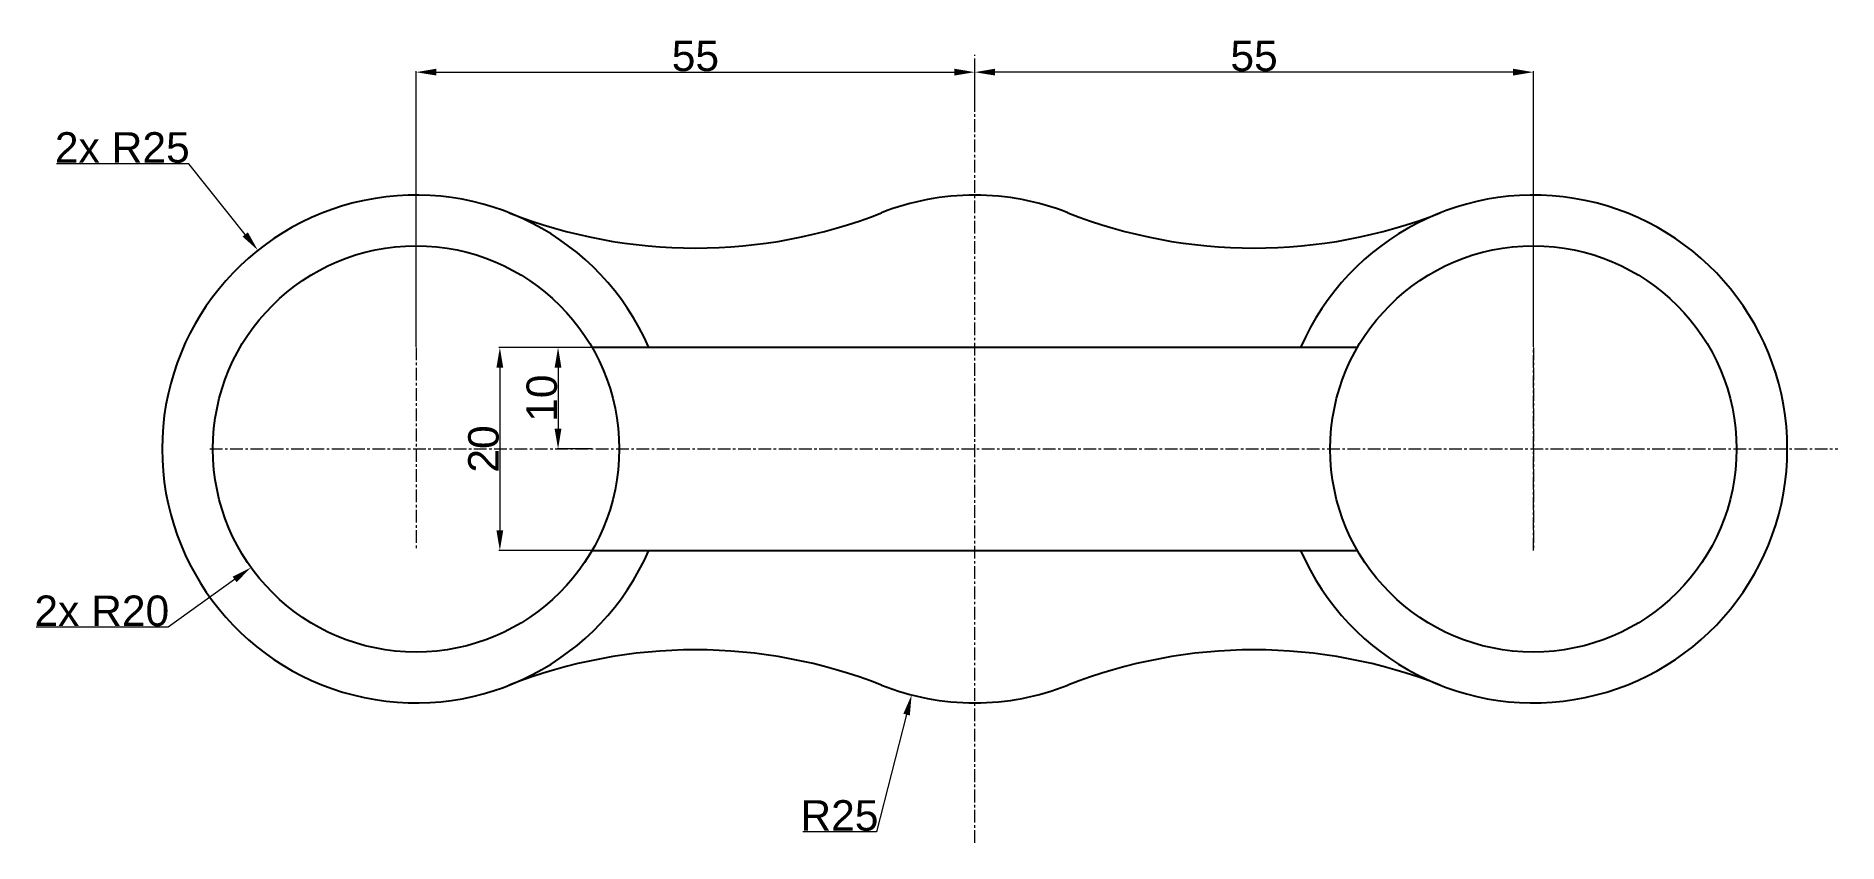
# Model space of a CAD drawing. Header units: millimetres. Extents: x -92 to 85, y -39 to 41.
import ezdxf

# ---------------------------------------------------------------- set-up
doc = ezdxf.new("R2010")
doc.units = ezdxf.units.MM
doc.header["$MEASUREMENT"] = 0
doc.linetypes.add('CENTER', pattern=[2, 1.25, -0.25, 0.25, -0.25])
doc.layers.add('AM_5', color=3, linetype='Continuous', lineweight=15)
doc.layers.add('AM_7', color=4, linetype='CENTER', lineweight=15)
doc.styles.get("Standard").update_dxf_attribs({"font": 'arial.ttf'})
doc.dimstyles.new('AM_ANSI$0', dxfattribs={"dimtxt": 3, "dimasz": 2, "dimexe": 0.1, "dimexo": 0.05, "dimgap": 0.06, "dimtad": 1, "dimtoh": 1, "dimdec": 3, "dimzin": 9, "dimdsep": 46, "dimtxsty": 'Standard', "dimcen": 0, "dimclrd": 256, "dimclre": 256, "dimclrt": 2, "dimadec": 0, "dimazin": 2, "dimtp": 0.1, "dimtm": 0.1, "dimtfac": 0.71, "dimtdec": 3, "dimtofl": 0, "dimtmove": 0, "dimatfit": 3, "dimfxl": 1, "dimtolj": 1, "dimtzin": 7, "dimlwd": -1, "dimlwe": -1, "dimarcsym": 1})
doc.dimstyles.new('AM_ANSI$4', dxfattribs={"dimtxt": 3, "dimasz": 2, "dimexe": 0.1, "dimexo": 0.05, "dimgap": 0.06, "dimtad": 1, "dimtoh": 1, "dimdec": 3, "dimzin": 9, "dimdsep": 46, "dimtxsty": 'Standard', "dimcen": 0, "dimclrd": 256, "dimclre": 256, "dimclrt": 2, "dimadec": 0, "dimazin": 2, "dimtp": 0.1, "dimtm": 0.1, "dimtfac": 0.71, "dimtdec": 3, "dimtofl": 0, "dimtmove": 0, "dimatfit": 0, "dimfxl": 1, "dimtolj": 1, "dimtzin": 7, "dimlwd": -1, "dimlwe": -1, "dimarcsym": 1})

# ---------------------------------------------------------------- blocks, each defined once
blk = doc.blocks.new('*D5')
at = {"layer": 'AM_5', "transparency": 16777216}
for p, q in [((-55, 10.05), (-55, 37.2)), ((-53, 37.1), (-2, 37.1)), ((0, 34.89), (0, 37.2))]:
    blk.add_line(p, q, dxfattribs=at)
for points in [[(-53, 37.44), (-53, 36.77), (-55, 37.1)], [(-2, 37.44), (-2, 36.77), (0, 37.1)]]:
    blk.add_solid(points, dxfattribs=at)
at = {"layer": 'Defpoints', "color": 0, "transparency": 16777216}
for p in [(0, 37.1), (0, 34.84), (-55, 10)]:
    blk.add_point(p, dxfattribs=at)
at = {"layer": 'AM_5', "color": 2, "transparency": 16777216, "insert": (-27.5, 38.69), "char_height": 3, "attachment_point": 5}
blk.add_mtext('\\A1;55', dxfattribs=at)
blk = doc.blocks.new('*D7')
at = {"layer": 'AM_5', "transparency": 16777216}
for p, q in [((0, 33.98), (0, 37.2)), ((53, 37.1), (2, 37.1)), ((55, 10.05), (55, 37.2))]:
    blk.add_line(p, q, dxfattribs=at)
for points in [[(2, 37.44), (2, 36.77), (0, 37.1)], [(53, 37.44), (53, 36.77), (55, 37.1)]]:
    blk.add_solid(points, dxfattribs=at)
at = {"layer": 'Defpoints', "color": 0, "transparency": 16777216}
for p in [(0, 37.1), (0, 33.93), (55, 10)]:
    blk.add_point(p, dxfattribs=at)
at = {"layer": 'AM_5', "color": 2, "transparency": 16777216, "insert": (27.5, 38.69), "char_height": 3, "attachment_point": 5}
blk.add_mtext('\\A1;55', dxfattribs=at)
blk = doc.blocks.new('*D8')
at = {"layer": 'AM_5', "transparency": 16777216}
for p, q in [((-37.73, 10), (-46.85, 10)), ((-46.75, 8), (-46.75, -8)), ((-37.73, -10), (-46.85, -10))]:
    blk.add_line(p, q, dxfattribs=at)
for points in [[(-47.09, 8), (-46.42, 8), (-46.75, 10)], [(-47.09, -8), (-46.42, -8), (-46.75, -10)]]:
    blk.add_solid(points, dxfattribs=at)
at = {"layer": 'Defpoints', "color": 0, "transparency": 16777216}
for p in [(-37.68, 10), (-46.75, -10), (-37.68, -10)]:
    blk.add_point(p, dxfattribs=at)
at = {"layer": 'AM_5', "color": 2, "transparency": 16777216, "insert": (-48.35, 0), "char_height": 3, "attachment_point": 5, "rotation": 90}
blk.add_mtext('\\A1;20', dxfattribs=at)
blk = doc.blocks.new('*D9')
at = {"layer": 'AM_5', "transparency": 16777216}
for p, q in [((-37.73, 10), (-41.12, 10)), ((-41.02, 8), (-41.02, 2)), ((-37.73, 0), (-41.12, 0))]:
    blk.add_line(p, q, dxfattribs=at)
for points in [[(-41.36, 8), (-40.69, 8), (-41.02, 10)], [(-41.36, 2), (-40.69, 2), (-41.02, 0)]]:
    blk.add_solid(points, dxfattribs=at)
at = {"layer": 'Defpoints', "color": 0, "transparency": 16777216}
for p in [(-37.68, 10), (-37.68, 0), (-41.02, 0)]:
    blk.add_point(p, dxfattribs=at)
at = {"layer": 'AM_5', "color": 2, "transparency": 16777216, "insert": (-42.61, 5), "char_height": 3, "attachment_point": 5, "rotation": 90}
blk.add_mtext('\\A1;10', dxfattribs=at)
blk = doc.blocks.new('*D10')
at = {"layer": 'AM_5', "transparency": 16777216}
for p, q in [((-77.36, 28.08), (-90.41, 28.08)), ((-71.82, 21.12), (-77.36, 28.08))]:
    blk.add_line(p, q, dxfattribs=at)
blk.add_solid([(-71.56, 21.33), (-72.08, 20.91), (-70.57, 19.56)], dxfattribs=at)
at = {"layer": 'Defpoints', "color": 0, "transparency": 16777216}
for p in [(-70.57, 19.56), (-55, 0)]:
    blk.add_point(p, dxfattribs=at)
at = {"layer": 'AM_5', "color": 2, "transparency": 16777216, "insert": (-83.92, 29.67), "char_height": 3, "attachment_point": 5}
blk.add_mtext('\\A1;2x R25', dxfattribs=at)
blk = doc.blocks.new('*D11')
at = {"layer": 'AM_5', "transparency": 16777216}
for p, q in [((-72.86, -12.84), (-79.4, -17.54)), ((-79.4, -17.54), (-92.41, -17.54))]:
    blk.add_line(p, q, dxfattribs=at)
blk.add_solid([(-73.06, -12.57), (-72.67, -13.11), (-71.24, -11.67)], dxfattribs=at)
at = {"layer": 'Defpoints', "color": 0, "transparency": 16777216}
for p in [(-55, 0), (-71.24, -11.67)]:
    blk.add_point(p, dxfattribs=at)
at = {"layer": 'AM_5', "color": 2, "transparency": 16777216, "insert": (-85.94, -15.95), "char_height": 3, "attachment_point": 5}
blk.add_mtext('\\A1;2x R20', dxfattribs=at)
blk = doc.blocks.new('*D12')
at = {"layer": 'AM_5', "transparency": 16777216}
for p, q in [((-6.71, -26.15), (-9.67, -37.69)), ((-9.67, -37.69), (-16.92, -37.69))]:
    blk.add_line(p, q, dxfattribs=at)
blk.add_solid([(-7.03, -26.07), (-6.39, -26.24), (-6.21, -24.22)], dxfattribs=at)
at = {"layer": 'Defpoints', "color": 0, "transparency": 16777216}
for p in [(0, 0), (-6.21, -24.22)]:
    blk.add_point(p, dxfattribs=at)
at = {"layer": 'AM_5', "color": 2, "transparency": 16777216, "insert": (-13.32, -36.1), "char_height": 3, "attachment_point": 5}
blk.add_mtext('\\A1;R25', dxfattribs=at)

msp = doc.modelspace()

# ---------------------------------------------------------------- linework, layer by layer
for p, q in [((37.6795, 10), (-37.6795, 10)), ((-37.6795, -10), (37.6795, -10))]:
    msp.add_line(p, q)
for centre in [(-55, 0), (55, 0)]:
    msp.add_circle(centre, 20)
for centre, radius, start, end in [((-55, 0), 25, 23.578178, 336.421822), ((0, 0), 25, 90, 111.510188), ((0, 0), 25, 68.489812, 90), ((55, 0), 25, 203.578178, 156.421822), ((-27.5, 69.7764), 50, 248.489812, 291.510188), ((27.5, 69.7764), 50, 248.489812, 291.510188), ((-27.5, -69.7764), 50, 68.489812, 111.510188), ((27.5, -69.7764), 50, 68.489812, 111.510188), ((0, 0), 25, 248.489812, 270), ((0, 0), 25, 270, 291.510188)]:
    msp.add_arc(centre, radius, start, end)
at = {"layer": 'AM_7'}
for p, q in [((0, -38.7922), (0, 38.7922)), ((-55, 10), (-55, -10)), ((55, -10), (55, 10)), ((55, 10), (55, -10)), ((-75.3005, 0), (84.9848, 0))]:
    msp.add_line(p, q, dxfattribs=at)

# ---------------------------------------------------------------- dimensions: what is measured, and where the dimension line sits
at = {"layer": 'AM_5'}
for p1, p2, picture, middle in [((-55, 10), (0, 34.8414), '*D5', (-27.5, 37.1042)), ((55, 10), (0, 33.9283), '*D7', (27.5, 37.1042))]:
    dim = msp.add_linear_dim(base=(0, 37.1042), p1=p1, p2=p2, dimstyle='AM_ANSI$0', dxfattribs=at)
    dim.commit()
    dim.dimension.update_dxf_attribs({"geometry": picture, "text_midpoint": middle, "dimtype": 160})
for mpoint, picture, middle in [((-70.5741, 19.5563), '*D10', (-83.9186, 28.0828)), ((-71.2396, -11.6737), '*D11', (-85.9355, -17.538))]:
    dim = msp.add_radius_dim(center=(-55, 0), mpoint=mpoint, text='2x <>', dimstyle='AM_ANSI$4', override={"dimpost": ''}, dxfattribs=at)
    dim.commit()
    dim.dimension.update_dxf_attribs({"geometry": picture, "text_midpoint": middle, "dimtype": 164})
for base, p2, picture, middle in [((-46.7544, -10), (-37.6795, -10), '*D8', (-48.3461, 0)), ((-41.0221, 0), (-37.6795, 0), '*D9', (-42.6139, 5))]:
    dim = msp.add_linear_dim(base=base, p1=(-37.6795, 10), p2=p2, angle=90, dimstyle='AM_ANSI$0', dxfattribs=at)
    dim.commit()
    dim.dimension.update_dxf_attribs({"geometry": picture, "text_midpoint": middle})
dim = msp.add_radius_dim(center=(0, 0), mpoint=(-6.2124, -24.2158), dimstyle='AM_ANSI$4', override={"dimpost": ''}, dxfattribs=at)
dim.commit()
dim.dimension.update_dxf_attribs({"geometry": '*D12', "text_midpoint": (-13.325, -37.6917), "dimtype": 164})

doc.saveas('drawing.dxf')
